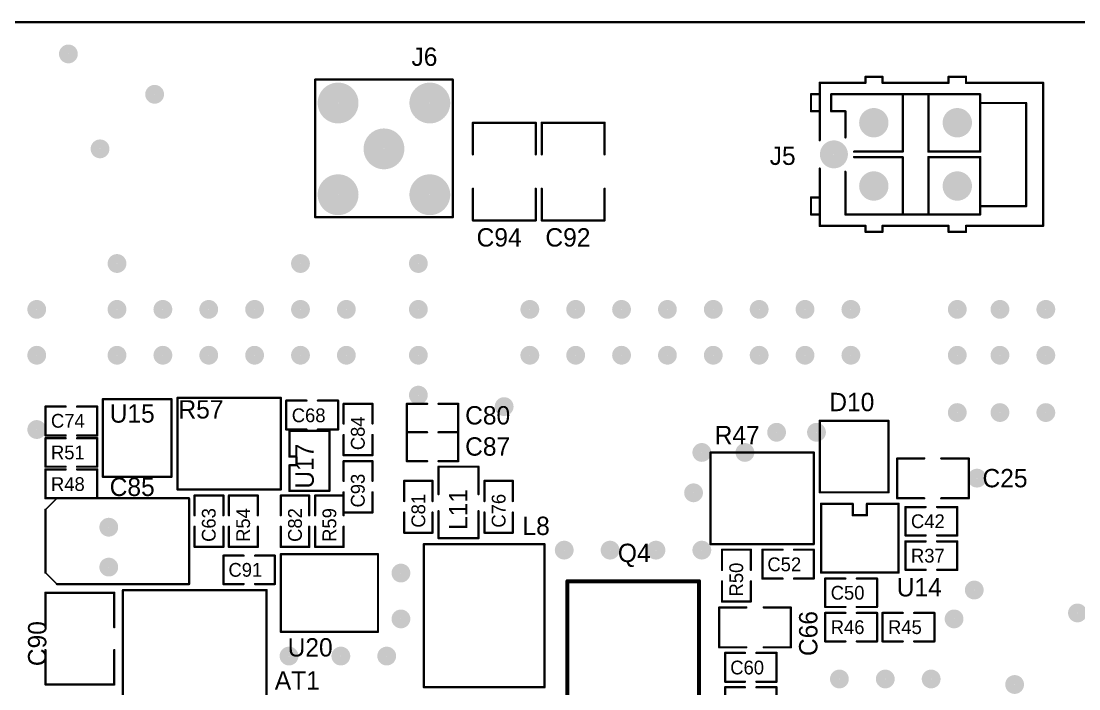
# Model space of a CAD drawing. Extents: x 3.3 to 12.8, y -4.6 to 5.5.
# Drawn here: x 7.403 to 9.709, y 4.059 to 5.516 of the extents above; entities that cross this region are included whole.
import ezdxf

# ---------------------------------------------------------------- set-up
doc = ezdxf.new("R2010")
doc.units = 0
doc.header["$MEASUREMENT"] = 0
for name, color, linetype in [('1', 5, 'CONTINUOUS'), ('12', 1, 'CONTINUOUS'), ('5', 7, 'CONTINUOUS')]:
    doc.layers.add(name, color=color, linetype=linetype)

msp = doc.modelspace()

# ---------------------------------------------------------------- linework, layer by layer
at = {"layer": '1', "const_width": 0.003}
for points in [[(9.243, 5.381), (9.243, 5.394, -1), (9.245, 5.394), (9.245, 5.381, -1), (9.243, 5.381)], [(9.244, 5.395), (9.281, 5.395, -1), (9.281, 5.393), (9.244, 5.393, -1), (9.244, 5.395)], [(9.28, 5.381), (9.28, 5.394, -1), (9.282, 5.394), (9.282, 5.381, -1), (9.28, 5.381)], [(9.463, 5.393), (9.425, 5.393, -1), (9.425, 5.395), (9.463, 5.395, -1), (9.463, 5.393)], [(9.424, 5.381), (9.424, 5.394, -1), (9.426, 5.394), (9.426, 5.381, -1), (9.424, 5.381)], [(9.462, 5.381), (9.462, 5.394, -1), (9.464, 5.394), (9.464, 5.381, -1), (9.462, 5.381)], [(8.043, 5.088), (8.043, 5.388, -1), (8.045, 5.388), (8.045, 5.088, -1), (8.043, 5.088)], [(8.344, 5.387), (8.044, 5.387, -1), (8.044, 5.389), (8.344, 5.389, -1), (8.344, 5.387)], [(8.343, 5.088), (8.343, 5.388, -1), (8.345, 5.388), (8.345, 5.088, -1), (8.343, 5.088)], [(9.244, 5.38), (9.144, 5.38, -1), (9.144, 5.382), (9.244, 5.382, -1), (9.244, 5.38)], [(9.145, 5.381), (9.145, 5.256, -1), (9.143, 5.256), (9.143, 5.381, -1), (9.145, 5.381)], [(9.281, 5.382), (9.425, 5.382, -1), (9.425, 5.38), (9.281, 5.38, -1), (9.281, 5.382)], [(9.463, 5.382), (9.631, 5.382, -1), (9.631, 5.38), (9.463, 5.38, -1), (9.463, 5.382)], [(9.63, 5.069), (9.63, 5.381, -1), (9.632, 5.381), (9.632, 5.069, -1), (9.63, 5.069)], [(9.144, 5.355), (9.125, 5.355, -1), (9.125, 5.357), (9.144, 5.357, -1), (9.144, 5.355)], [(9.124, 5.319), (9.124, 5.356, -1), (9.126, 5.356), (9.126, 5.319, -1), (9.124, 5.319)], [(9.17, 5.356), (9.17, 5.319, -1), (9.168, 5.319), (9.168, 5.356, -1), (9.17, 5.356)], [(9.169, 5.357), (9.494, 5.357, -1), (9.494, 5.355), (9.169, 5.355, -1), (9.169, 5.357)], [(9.324, 5.231), (9.324, 5.356, -1), (9.326, 5.356), (9.326, 5.231, -1), (9.324, 5.231)], [(9.38, 5.231), (9.38, 5.356, -1), (9.382, 5.356), (9.382, 5.231, -1), (9.38, 5.231)], [(9.495, 5.356), (9.495, 5.231, -1), (9.493, 5.231), (9.493, 5.356, -1), (9.495, 5.356)], [(9.495, 5.356), (9.495, 5.337, -1), (9.493, 5.337), (9.493, 5.356, -1), (9.495, 5.356)], [(9.594, 5.336), (9.494, 5.336, -1), (9.494, 5.338), (9.594, 5.338, -1), (9.594, 5.336)], [(9.595, 5.337), (9.595, 5.112, -1), (9.593, 5.112), (9.593, 5.337, -1), (9.595, 5.337)], [(9.125, 5.32), (9.144, 5.32, -1), (9.144, 5.318), (9.125, 5.318, -1), (9.125, 5.32)], [(9.169, 5.32), (9.2, 5.32, -1), (9.2, 5.318), (9.169, 5.318, -1), (9.169, 5.32)], [(9.201, 5.319), (9.201, 5.262, -1), (9.199, 5.262), (9.199, 5.319, -1), (9.201, 5.319)], [(8.525, 5.293), (8.388, 5.293, -1), (8.388, 5.295), (8.525, 5.295, -1), (8.525, 5.293)], [(8.387, 5.225), (8.387, 5.294, -1), (8.389, 5.294), (8.389, 5.225, -1), (8.387, 5.225)], [(8.524, 5.225), (8.524, 5.294, -1), (8.526, 5.294), (8.526, 5.225, -1), (8.524, 5.225)], [(8.675, 5.293), (8.538, 5.293, -1), (8.538, 5.295), (8.675, 5.295, -1), (8.675, 5.293)], [(8.537, 5.225), (8.537, 5.294, -1), (8.539, 5.294), (8.539, 5.225, -1), (8.537, 5.225)], [(8.674, 5.225), (8.674, 5.294, -1), (8.676, 5.294), (8.676, 5.225, -1), (8.674, 5.225)], [(9.325, 5.23), (9.219, 5.23, -1), (9.219, 5.232), (9.325, 5.232, -1), (9.325, 5.23)], [(9.325, 5.218), (9.219, 5.218, -1), (9.219, 5.22), (9.325, 5.22, -1), (9.325, 5.218)], [(9.326, 5.219), (9.326, 5.094, -1), (9.324, 5.094), (9.324, 5.219, -1), (9.326, 5.219)], [(9.494, 5.23), (9.381, 5.23, -1), (9.381, 5.232), (9.494, 5.232, -1), (9.494, 5.23)], [(9.494, 5.218), (9.381, 5.218, -1), (9.381, 5.22), (9.494, 5.22, -1), (9.494, 5.218)], [(9.382, 5.219), (9.382, 5.094, -1), (9.38, 5.094), (9.38, 5.219, -1), (9.382, 5.219)], [(9.495, 5.219), (9.495, 5.094, -1), (9.493, 5.094), (9.493, 5.219, -1), (9.495, 5.219)], [(9.143, 5.069), (9.143, 5.194, -1), (9.145, 5.194), (9.145, 5.069, -1), (9.143, 5.069)], [(9.201, 5.187), (9.201, 5.094, -1), (9.199, 5.094), (9.199, 5.187, -1), (9.201, 5.187)], [(8.389, 5.15), (8.389, 5.081, -1), (8.387, 5.081), (8.387, 5.15, -1), (8.389, 5.15)], [(8.526, 5.15), (8.526, 5.081, -1), (8.524, 5.081), (8.524, 5.15, -1), (8.526, 5.15)], [(8.539, 5.15), (8.539, 5.081, -1), (8.537, 5.081), (8.537, 5.15, -1), (8.539, 5.15)], [(8.676, 5.15), (8.676, 5.081, -1), (8.674, 5.081), (8.674, 5.15, -1), (8.676, 5.15)], [(9.124, 5.094), (9.124, 5.131, -1), (9.126, 5.131), (9.126, 5.094, -1), (9.124, 5.094)], [(9.125, 5.132), (9.144, 5.132, -1), (9.144, 5.13), (9.125, 5.13, -1), (9.125, 5.132)], [(9.125, 5.095), (9.144, 5.095, -1), (9.144, 5.093), (9.125, 5.093, -1), (9.125, 5.095)], [(9.494, 5.093), (9.2, 5.093, -1), (9.2, 5.095), (9.494, 5.095, -1), (9.494, 5.093)], [(9.594, 5.111), (9.494, 5.111, -1), (9.494, 5.113), (9.594, 5.113, -1), (9.594, 5.111)], [(9.493, 5.094), (9.493, 5.112, -1), (9.495, 5.112), (9.495, 5.094, -1), (9.493, 5.094)], [(8.344, 5.087), (8.044, 5.087, -1), (8.044, 5.089), (8.344, 5.089, -1), (8.344, 5.087)], [(8.525, 5.08), (8.388, 5.08, -1), (8.388, 5.082), (8.525, 5.082, -1), (8.525, 5.08)], [(8.675, 5.08), (8.538, 5.08, -1), (8.538, 5.082), (8.675, 5.082, -1), (8.675, 5.08)], [(9.244, 5.068), (9.144, 5.068, -1), (9.144, 5.07), (9.244, 5.07, -1), (9.244, 5.068)], [(9.243, 5.056), (9.243, 5.069, -1), (9.245, 5.069), (9.245, 5.056, -1), (9.243, 5.056)], [(9.281, 5.055), (9.244, 5.055, -1), (9.244, 5.057), (9.281, 5.057, -1), (9.281, 5.055)], [(9.425, 5.068), (9.281, 5.068, -1), (9.281, 5.07), (9.425, 5.07, -1), (9.425, 5.068)], [(9.28, 5.056), (9.28, 5.069, -1), (9.282, 5.069), (9.282, 5.056, -1), (9.28, 5.056)], [(9.424, 5.056), (9.424, 5.069, -1), (9.426, 5.069), (9.426, 5.056, -1), (9.424, 5.056)], [(9.463, 5.055), (9.425, 5.055, -1), (9.425, 5.057), (9.463, 5.057, -1), (9.463, 5.055)], [(9.464, 5.069), (9.464, 5.056, -1), (9.462, 5.056), (9.462, 5.069, -1), (9.464, 5.069)], [(9.463, 5.07), (9.631, 5.07, -1), (9.631, 5.068), (9.463, 5.068, -1), (9.463, 5.07)], [(7.731, 4.69), (7.581, 4.69, -1), (7.581, 4.692), (7.731, 4.692, -1), (7.731, 4.69)], [(7.58, 4.522), (7.58, 4.691, -1), (7.582, 4.691), (7.582, 4.522, -1), (7.58, 4.522)], [(7.73, 4.522), (7.73, 4.691, -1), (7.732, 4.691), (7.732, 4.522, -1), (7.73, 4.522)], [(7.744, 4.695), (7.969, 4.695, -1), (7.969, 4.693), (7.744, 4.693, -1), (7.744, 4.695)], [(7.745, 4.694), (7.745, 4.494, -1), (7.743, 4.494), (7.743, 4.694, -1), (7.745, 4.694)], [(7.97, 4.694), (7.97, 4.494, -1), (7.968, 4.494), (7.968, 4.694, -1), (7.97, 4.694)], [(7.98, 4.625), (7.98, 4.688, -1), (7.982, 4.688), (7.982, 4.625, -1), (7.98, 4.625)], [(8.025, 4.687), (7.981, 4.687, -1), (7.981, 4.689), (8.025, 4.689, -1), (8.025, 4.687)], [(8.094, 4.687), (8.05, 4.687, -1), (8.05, 4.689), (8.094, 4.689, -1), (8.094, 4.687)], [(8.095, 4.688), (8.095, 4.625, -1), (8.093, 4.625), (8.093, 4.688, -1), (8.095, 4.688)], [(8.107, 4.681), (8.107, 4.638, -1), (8.105, 4.638), (8.105, 4.681, -1), (8.107, 4.681)], [(8.106, 4.682), (8.169, 4.682, -1), (8.169, 4.68), (8.106, 4.68, -1), (8.106, 4.682)], [(8.17, 4.681), (8.17, 4.638, -1), (8.168, 4.638), (8.168, 4.681, -1), (8.17, 4.681)], [(8.244, 4.682), (8.288, 4.682, -1), (8.288, 4.68), (8.244, 4.68, -1), (8.244, 4.682)], [(8.243, 4.619), (8.243, 4.681, -1), (8.245, 4.681), (8.245, 4.619, -1), (8.243, 4.619)], [(8.313, 4.682), (8.356, 4.682, -1), (8.356, 4.68), (8.313, 4.68, -1), (8.313, 4.682)], [(8.357, 4.681), (8.357, 4.619, -1), (8.355, 4.619), (8.355, 4.681, -1), (8.357, 4.681)], [(7.456, 4.676), (7.5, 4.676, -1), (7.5, 4.674), (7.456, 4.674, -1), (7.456, 4.676)], [(7.455, 4.612), (7.455, 4.675, -1), (7.457, 4.675), (7.457, 4.612, -1), (7.455, 4.612)], [(7.525, 4.676), (7.569, 4.676, -1), (7.569, 4.674), (7.525, 4.674, -1), (7.525, 4.676)], [(7.57, 4.675), (7.57, 4.612, -1), (7.568, 4.612), (7.568, 4.675, -1), (7.57, 4.675)], [(9.143, 4.488), (9.143, 4.644, -1), (9.145, 4.644), (9.145, 4.488, -1), (9.143, 4.488)], [(9.294, 4.643), (9.144, 4.643, -1), (9.144, 4.645), (9.294, 4.645, -1), (9.294, 4.643)], [(9.293, 4.488), (9.293, 4.644, -1), (9.295, 4.644), (9.295, 4.488, -1), (9.293, 4.488)], [(7.456, 4.613), (7.5, 4.613, -1), (7.5, 4.611), (7.456, 4.611, -1), (7.456, 4.613)], [(7.525, 4.613), (7.569, 4.613, -1), (7.569, 4.611), (7.525, 4.611, -1), (7.525, 4.613)], [(8.025, 4.624), (7.981, 4.624, -1), (7.981, 4.626), (8.025, 4.626, -1), (8.025, 4.624)], [(8.075, 4.621), (7.988, 4.621, -1), (7.988, 4.623), (8.075, 4.623, -1), (8.075, 4.621)], [(7.989, 4.622), (7.989, 4.566, -1), (7.987, 4.566), (7.987, 4.622, -1), (7.989, 4.622)], [(8.094, 4.624), (8.05, 4.624, -1), (8.05, 4.626), (8.094, 4.626, -1), (8.094, 4.624)], [(8.076, 4.622), (8.076, 4.491, -1), (8.074, 4.491), (8.074, 4.622, -1), (8.076, 4.622)], [(8.107, 4.613), (8.107, 4.569, -1), (8.105, 4.569), (8.105, 4.613, -1), (8.107, 4.613)], [(8.17, 4.613), (8.17, 4.569, -1), (8.168, 4.569), (8.168, 4.613, -1), (8.17, 4.613)], [(8.244, 4.62), (8.288, 4.62, -1), (8.288, 4.618), (8.244, 4.618, -1), (8.244, 4.62)], [(8.244, 4.62), (8.288, 4.62, -1), (8.288, 4.618), (8.244, 4.618, -1), (8.244, 4.62)], [(8.243, 4.556), (8.243, 4.619, -1), (8.245, 4.619), (8.245, 4.556, -1), (8.243, 4.556)], [(8.313, 4.62), (8.356, 4.62, -1), (8.356, 4.618), (8.313, 4.618, -1), (8.313, 4.62)], [(8.313, 4.62), (8.356, 4.62, -1), (8.356, 4.618), (8.313, 4.618, -1), (8.313, 4.62)], [(8.357, 4.619), (8.357, 4.556, -1), (8.355, 4.556), (8.355, 4.619, -1), (8.357, 4.619)], [(7.455, 4.544), (7.455, 4.606, -1), (7.457, 4.606), (7.457, 4.544, -1), (7.455, 4.544)], [(7.5, 4.605), (7.456, 4.605, -1), (7.456, 4.607), (7.5, 4.607, -1), (7.5, 4.605)], [(7.569, 4.605), (7.525, 4.605, -1), (7.525, 4.607), (7.569, 4.607, -1), (7.569, 4.605)], [(7.57, 4.606), (7.57, 4.544, -1), (7.568, 4.544), (7.568, 4.606, -1), (7.57, 4.606)], [(7.988, 4.567), (8.003, 4.567, -1), (8.003, 4.565), (7.988, 4.565, -1), (7.988, 4.567)], [(8.002, 4.547), (8.002, 4.566, -1), (8.004, 4.566), (8.004, 4.547, -1), (8.002, 4.547)], [(8.169, 4.568), (8.106, 4.568, -1), (8.106, 4.57), (8.169, 4.57, -1), (8.169, 4.568)], [(8.906, 4.576), (9.131, 4.576, -1), (9.131, 4.574), (8.906, 4.574, -1), (8.906, 4.576)], [(8.907, 4.575), (8.907, 4.375, -1), (8.905, 4.375), (8.905, 4.575, -1), (8.907, 4.575)], [(9.132, 4.575), (9.132, 4.375, -1), (9.13, 4.375), (9.13, 4.575, -1), (9.132, 4.575)], [(7.5, 4.543), (7.456, 4.543, -1), (7.456, 4.545), (7.5, 4.545, -1), (7.5, 4.543)], [(7.569, 4.543), (7.525, 4.543, -1), (7.525, 4.545), (7.569, 4.545, -1), (7.569, 4.543)], [(7.987, 4.491), (7.987, 4.547, -1), (7.989, 4.547), (7.989, 4.491, -1), (7.987, 4.491)], [(7.988, 4.548), (8.003, 4.548, -1), (8.003, 4.546), (7.988, 4.546, -1), (7.988, 4.548)], [(8.107, 4.556), (8.107, 4.513, -1), (8.105, 4.513), (8.105, 4.556, -1), (8.107, 4.556)], [(8.106, 4.557), (8.169, 4.557, -1), (8.169, 4.555), (8.106, 4.555, -1), (8.106, 4.557)], [(8.17, 4.556), (8.17, 4.513, -1), (8.168, 4.513), (8.168, 4.556, -1), (8.17, 4.556)], [(8.244, 4.557), (8.288, 4.557, -1), (8.288, 4.555), (8.244, 4.555, -1), (8.244, 4.557)], [(8.313, 4.557), (8.356, 4.557, -1), (8.356, 4.555), (8.313, 4.555, -1), (8.313, 4.557)], [(8.4, 4.543), (8.313, 4.543, -1), (8.313, 4.545), (8.4, 4.545, -1), (8.4, 4.543)], [(8.312, 4.484), (8.312, 4.544, -1), (8.314, 4.544), (8.314, 4.484, -1), (8.312, 4.484)], [(8.399, 4.484), (8.399, 4.544, -1), (8.401, 4.544), (8.401, 4.484, -1), (8.399, 4.484)], [(9.314, 4.562), (9.314, 4.475, -1), (9.312, 4.475), (9.312, 4.562, -1), (9.314, 4.562)], [(9.372, 4.561), (9.313, 4.561, -1), (9.313, 4.563), (9.372, 4.563, -1), (9.372, 4.561)], [(9.409, 4.563), (9.469, 4.563, -1), (9.469, 4.561), (9.409, 4.561, -1), (9.409, 4.563)], [(9.468, 4.475), (9.468, 4.562, -1), (9.47, 4.562), (9.47, 4.475, -1), (9.468, 4.475)], [(7.455, 4.475), (7.455, 4.538, -1), (7.457, 4.538), (7.457, 4.475, -1), (7.455, 4.475)], [(7.5, 4.537), (7.456, 4.537, -1), (7.456, 4.539), (7.5, 4.539, -1), (7.5, 4.537)], [(7.569, 4.537), (7.525, 4.537, -1), (7.525, 4.539), (7.569, 4.539, -1), (7.569, 4.537)], [(7.57, 4.538), (7.57, 4.475, -1), (7.568, 4.475), (7.568, 4.538, -1), (7.57, 4.538)], [(7.731, 4.521), (7.581, 4.521, -1), (7.581, 4.523), (7.731, 4.523, -1), (7.731, 4.521)], [(8.239, 4.513), (8.239, 4.469, -1), (8.237, 4.469), (8.237, 4.513, -1), (8.239, 4.513)], [(8.238, 4.514), (8.3, 4.514, -1), (8.3, 4.512), (8.238, 4.512, -1), (8.238, 4.514)], [(8.301, 4.513), (8.301, 4.469, -1), (8.299, 4.469), (8.299, 4.513, -1), (8.301, 4.513)], [(8.414, 4.513), (8.414, 4.469, -1), (8.412, 4.469), (8.412, 4.513, -1), (8.414, 4.513)], [(8.413, 4.514), (8.475, 4.514, -1), (8.475, 4.512), (8.413, 4.512, -1), (8.413, 4.514)], [(8.476, 4.513), (8.476, 4.469, -1), (8.474, 4.469), (8.474, 4.513, -1), (8.476, 4.513)], [(7.5, 4.474), (7.456, 4.474, -1), (7.456, 4.476), (7.5, 4.476, -1), (7.5, 4.474)], [(7.481, 4.475), (7.456, 4.45, -1), (7.456, 4.45), (7.481, 4.475, -1), (7.481, 4.475)], [(7.769, 4.474), (7.481, 4.474, -1), (7.481, 4.476), (7.769, 4.476, -1), (7.769, 4.474)], [(7.569, 4.474), (7.525, 4.474, -1), (7.525, 4.476), (7.569, 4.476, -1), (7.569, 4.474)], [(7.744, 4.495), (7.969, 4.495, -1), (7.969, 4.493), (7.744, 4.493, -1), (7.744, 4.495)], [(7.77, 4.475), (7.77, 4.288, -1), (7.768, 4.288), (7.768, 4.475, -1), (7.77, 4.475)], [(7.782, 4.481), (7.782, 4.438, -1), (7.78, 4.438), (7.78, 4.481, -1), (7.782, 4.481)], [(7.781, 4.482), (7.844, 4.482, -1), (7.844, 4.48), (7.781, 4.48, -1), (7.781, 4.482)], [(7.845, 4.481), (7.845, 4.438, -1), (7.843, 4.438), (7.843, 4.481, -1), (7.845, 4.481)], [(7.855, 4.438), (7.855, 4.481, -1), (7.857, 4.481), (7.857, 4.438, -1), (7.855, 4.438)], [(7.856, 4.482), (7.919, 4.482, -1), (7.919, 4.48), (7.856, 4.48, -1), (7.856, 4.482)], [(7.918, 4.438), (7.918, 4.481, -1), (7.92, 4.481), (7.92, 4.438, -1), (7.918, 4.438)], [(7.97, 4.481), (7.97, 4.438, -1), (7.968, 4.438), (7.968, 4.481, -1), (7.97, 4.481)], [(7.969, 4.482), (8.031, 4.482, -1), (8.031, 4.48), (7.969, 4.48, -1), (7.969, 4.482)], [(8.075, 4.49), (7.988, 4.49, -1), (7.988, 4.492), (8.075, 4.492, -1), (8.075, 4.49)], [(8.032, 4.481), (8.032, 4.438, -1), (8.03, 4.438), (8.03, 4.481, -1), (8.032, 4.481)], [(8.045, 4.481), (8.045, 4.438, -1), (8.043, 4.438), (8.043, 4.481, -1), (8.045, 4.481)], [(8.044, 4.482), (8.106, 4.482, -1), (8.106, 4.48), (8.044, 4.48, -1), (8.044, 4.482)], [(8.107, 4.488), (8.107, 4.444, -1), (8.105, 4.444), (8.105, 4.488, -1), (8.107, 4.488)], [(8.107, 4.481), (8.107, 4.438, -1), (8.105, 4.438), (8.105, 4.481, -1), (8.107, 4.481)], [(8.17, 4.488), (8.17, 4.444, -1), (8.168, 4.444), (8.168, 4.488, -1), (8.17, 4.488)], [(9.294, 4.487), (9.144, 4.487, -1), (9.144, 4.489), (9.294, 4.489, -1), (9.294, 4.487)], [(9.372, 4.474), (9.313, 4.474, -1), (9.313, 4.476), (9.372, 4.476, -1), (9.372, 4.474)], [(9.409, 4.476), (9.469, 4.476, -1), (9.469, 4.474), (9.409, 4.474, -1), (9.409, 4.476)], [(7.457, 4.45), (7.457, 4.313, -1), (7.455, 4.313), (7.455, 4.45, -1), (7.457, 4.45)], [(9.146, 4.313), (9.146, 4.463, -1), (9.148, 4.463), (9.148, 4.313, -1), (9.146, 4.313)], [(9.147, 4.464), (9.216, 4.464, -1), (9.216, 4.462), (9.147, 4.462, -1), (9.147, 4.464)], [(9.217, 4.463), (9.217, 4.438, -1), (9.215, 4.438), (9.215, 4.463, -1), (9.217, 4.463)], [(9.316, 4.462), (9.247, 4.462, -1), (9.247, 4.464), (9.316, 4.464, -1), (9.316, 4.462)], [(9.248, 4.463), (9.248, 4.438, -1), (9.246, 4.438), (9.246, 4.463, -1), (9.248, 4.463)], [(9.315, 4.313), (9.315, 4.463, -1), (9.317, 4.463), (9.317, 4.313, -1), (9.315, 4.313)], [(9.33, 4.394), (9.33, 4.456, -1), (9.332, 4.456), (9.332, 4.394, -1), (9.33, 4.394)], [(9.375, 4.455), (9.331, 4.455, -1), (9.331, 4.457), (9.375, 4.457, -1), (9.375, 4.455)], [(9.444, 4.455), (9.4, 4.455, -1), (9.4, 4.457), (9.444, 4.457, -1), (9.444, 4.455)], [(9.445, 4.456), (9.445, 4.394, -1), (9.443, 4.394), (9.443, 4.456, -1), (9.445, 4.456)], [(8.169, 4.443), (8.106, 4.443, -1), (8.106, 4.445), (8.169, 4.445, -1), (8.169, 4.443)], [(8.239, 4.444), (8.239, 4.4, -1), (8.237, 4.4), (8.237, 4.444, -1), (8.239, 4.444)], [(8.301, 4.444), (8.301, 4.4, -1), (8.299, 4.4), (8.299, 4.444, -1), (8.301, 4.444)], [(8.314, 4.447), (8.314, 4.388, -1), (8.312, 4.388), (8.312, 4.447, -1), (8.314, 4.447)], [(8.401, 4.447), (8.401, 4.388, -1), (8.399, 4.388), (8.399, 4.447, -1), (8.401, 4.447)], [(8.414, 4.444), (8.414, 4.4, -1), (8.412, 4.4), (8.412, 4.444, -1), (8.414, 4.444)], [(8.476, 4.444), (8.476, 4.4, -1), (8.474, 4.4), (8.474, 4.444, -1), (8.476, 4.444)], [(9.247, 4.437), (9.216, 4.437, -1), (9.216, 4.439), (9.247, 4.439, -1), (9.247, 4.437)], [(7.782, 4.413), (7.782, 4.369, -1), (7.78, 4.369), (7.78, 4.413, -1), (7.782, 4.413)], [(7.845, 4.413), (7.845, 4.369, -1), (7.843, 4.369), (7.843, 4.413, -1), (7.845, 4.413)], [(7.855, 4.369), (7.855, 4.413, -1), (7.857, 4.413), (7.857, 4.369, -1), (7.855, 4.369)], [(7.918, 4.369), (7.918, 4.413, -1), (7.92, 4.413), (7.92, 4.369, -1), (7.918, 4.369)], [(7.97, 4.413), (7.97, 4.369, -1), (7.968, 4.369), (7.968, 4.413, -1), (7.97, 4.413)], [(8.032, 4.413), (8.032, 4.369, -1), (8.03, 4.369), (8.03, 4.413, -1), (8.032, 4.413)], [(8.045, 4.413), (8.045, 4.369, -1), (8.043, 4.369), (8.043, 4.413, -1), (8.045, 4.413)], [(8.107, 4.413), (8.107, 4.369, -1), (8.105, 4.369), (8.105, 4.413, -1), (8.107, 4.413)], [(8.3, 4.399), (8.238, 4.399, -1), (8.238, 4.401), (8.3, 4.401, -1), (8.3, 4.399)], [(8.313, 4.389), (8.4, 4.389, -1), (8.4, 4.387), (8.313, 4.387, -1), (8.313, 4.389)], [(8.475, 4.399), (8.413, 4.399, -1), (8.413, 4.401), (8.475, 4.401, -1), (8.475, 4.399)], [(9.375, 4.393), (9.331, 4.393, -1), (9.331, 4.395), (9.375, 4.395, -1), (9.375, 4.393)], [(9.33, 4.319), (9.33, 4.381, -1), (9.332, 4.381), (9.332, 4.319, -1), (9.33, 4.319)], [(9.375, 4.38), (9.331, 4.38, -1), (9.331, 4.382), (9.375, 4.382, -1), (9.375, 4.38)], [(9.444, 4.393), (9.4, 4.393, -1), (9.4, 4.395), (9.444, 4.395, -1), (9.444, 4.393)], [(9.444, 4.38), (9.4, 4.38, -1), (9.4, 4.382), (9.444, 4.382, -1), (9.444, 4.38)], [(9.445, 4.381), (9.445, 4.319, -1), (9.443, 4.319), (9.443, 4.381, -1), (9.445, 4.381)], [(7.844, 4.368), (7.781, 4.368, -1), (7.781, 4.37), (7.844, 4.37, -1), (7.844, 4.368)], [(7.919, 4.368), (7.856, 4.368, -1), (7.856, 4.37), (7.919, 4.37, -1), (7.919, 4.368)], [(8.031, 4.368), (7.969, 4.368, -1), (7.969, 4.37), (8.031, 4.37, -1), (8.031, 4.368)], [(8.106, 4.368), (8.044, 4.368, -1), (8.044, 4.37), (8.106, 4.37, -1), (8.106, 4.368)], [(8.281, 4.376), (8.544, 4.376, -1), (8.544, 4.374), (8.281, 4.374, -1), (8.281, 4.376)], [(8.282, 4.375), (8.282, 4.063, -1), (8.28, 4.063), (8.28, 4.375, -1), (8.282, 4.375)], [(8.545, 4.375), (8.545, 4.063, -1), (8.543, 4.063), (8.543, 4.375, -1), (8.545, 4.375)], [(8.906, 4.376), (9.131, 4.376, -1), (9.131, 4.374), (8.906, 4.374, -1), (8.906, 4.376)], [(8.93, 4.319), (8.93, 4.363, -1), (8.932, 4.363), (8.932, 4.319, -1), (8.93, 4.319)], [(8.931, 4.364), (8.994, 4.364, -1), (8.994, 4.362), (8.931, 4.362, -1), (8.931, 4.364)], [(8.993, 4.319), (8.993, 4.363, -1), (8.995, 4.363), (8.995, 4.319, -1), (8.993, 4.319)], [(9.019, 4.364), (9.063, 4.364, -1), (9.063, 4.362), (9.019, 4.362, -1), (9.019, 4.364)], [(9.018, 4.3), (9.018, 4.363, -1), (9.02, 4.363), (9.02, 4.3, -1), (9.018, 4.3)], [(9.088, 4.364), (9.131, 4.364, -1), (9.131, 4.362), (9.088, 4.362, -1), (9.088, 4.364)], [(9.132, 4.363), (9.132, 4.3, -1), (9.13, 4.3), (9.13, 4.363, -1), (9.132, 4.363)], [(7.843, 4.288), (7.843, 4.35, -1), (7.845, 4.35), (7.845, 4.288, -1), (7.843, 4.288)], [(7.888, 4.349), (7.844, 4.349, -1), (7.844, 4.351), (7.888, 4.351, -1), (7.888, 4.349)], [(7.956, 4.349), (7.913, 4.349, -1), (7.913, 4.351), (7.956, 4.351, -1), (7.956, 4.349)], [(7.957, 4.35), (7.957, 4.288, -1), (7.955, 4.288), (7.955, 4.35, -1), (7.957, 4.35)], [(7.969, 4.354), (8.181, 4.354, -1), (8.181, 4.352), (7.969, 4.352, -1), (7.969, 4.354)], [(7.968, 4.184), (7.968, 4.353, -1), (7.97, 4.353), (7.97, 4.184, -1), (7.968, 4.184)], [(8.18, 4.184), (8.18, 4.353, -1), (8.182, 4.353), (8.182, 4.184, -1), (8.18, 4.184)], [(7.481, 4.288), (7.456, 4.313, -1), (7.456, 4.313), (7.481, 4.288, -1), (7.481, 4.288)], [(9.147, 4.314), (9.316, 4.314, -1), (9.316, 4.312), (9.147, 4.312, -1), (9.147, 4.314)], [(9.375, 4.318), (9.331, 4.318, -1), (9.331, 4.32), (9.375, 4.32, -1), (9.375, 4.318)], [(9.444, 4.318), (9.4, 4.318, -1), (9.4, 4.32), (9.444, 4.32, -1), (9.444, 4.318)], [(7.769, 4.287), (7.481, 4.287, -1), (7.481, 4.289), (7.769, 4.289, -1), (7.769, 4.287)], [(7.888, 4.287), (7.844, 4.287, -1), (7.844, 4.289), (7.888, 4.289, -1), (7.888, 4.287)], [(7.956, 4.287), (7.913, 4.287, -1), (7.913, 4.289), (7.956, 4.289, -1), (7.956, 4.287)], [(8.93, 4.25), (8.93, 4.294, -1), (8.932, 4.294), (8.932, 4.25, -1), (8.93, 4.25)], [(8.993, 4.25), (8.993, 4.294, -1), (8.995, 4.294), (8.995, 4.25, -1), (8.993, 4.25)], [(9.019, 4.301), (9.063, 4.301, -1), (9.063, 4.299), (9.019, 4.299, -1), (9.019, 4.301)], [(9.088, 4.301), (9.131, 4.301, -1), (9.131, 4.299), (9.088, 4.299, -1), (9.088, 4.301)], [(9.156, 4.301), (9.2, 4.301, -1), (9.2, 4.299), (9.156, 4.299, -1), (9.156, 4.301)], [(9.155, 4.238), (9.155, 4.3, -1), (9.157, 4.3), (9.157, 4.238, -1), (9.155, 4.238)], [(9.225, 4.301), (9.269, 4.301, -1), (9.269, 4.299), (9.225, 4.299, -1), (9.225, 4.301)], [(9.27, 4.3), (9.27, 4.238, -1), (9.268, 4.238), (9.268, 4.3, -1), (9.27, 4.3)], [(7.456, 4.27), (7.606, 4.27, -1), (7.606, 4.268), (7.456, 4.268, -1), (7.456, 4.27)], [(7.455, 4.194), (7.455, 4.269, -1), (7.457, 4.269), (7.457, 4.194, -1), (7.455, 4.194)], [(7.605, 4.194), (7.605, 4.269, -1), (7.607, 4.269), (7.607, 4.194, -1), (7.605, 4.194)], [(7.626, 4.275), (7.626, 3.975, -1), (7.624, 3.975), (7.624, 4.275, -1), (7.626, 4.275)], [(7.625, 4.276), (7.938, 4.276, -1), (7.938, 4.274), (7.625, 4.274, -1), (7.625, 4.276)], [(7.939, 4.275), (7.939, 3.975, -1), (7.937, 3.975), (7.937, 4.275, -1), (7.939, 4.275)], [(8.994, 4.249), (8.931, 4.249, -1), (8.931, 4.251), (8.994, 4.251, -1), (8.994, 4.249)], [(8.926, 4.237), (8.926, 4.15, -1), (8.924, 4.15), (8.924, 4.237, -1), (8.926, 4.237)], [(8.984, 4.236), (8.925, 4.236, -1), (8.925, 4.238), (8.984, 4.238, -1), (8.984, 4.236)], [(9.022, 4.238), (9.081, 4.238, -1), (9.081, 4.236), (9.022, 4.236, -1), (9.022, 4.238)], [(9.08, 4.15), (9.08, 4.237, -1), (9.082, 4.237), (9.082, 4.15, -1), (9.08, 4.15)], [(9.156, 4.239), (9.2, 4.239, -1), (9.2, 4.237), (9.156, 4.237, -1), (9.156, 4.239)], [(9.156, 4.226), (9.2, 4.226, -1), (9.2, 4.224), (9.156, 4.224, -1), (9.156, 4.226)], [(9.155, 4.163), (9.155, 4.225, -1), (9.157, 4.225), (9.157, 4.163, -1), (9.155, 4.163)], [(9.225, 4.239), (9.269, 4.239, -1), (9.269, 4.237), (9.225, 4.237, -1), (9.225, 4.239)], [(9.225, 4.226), (9.269, 4.226, -1), (9.269, 4.224), (9.225, 4.224, -1), (9.225, 4.226)], [(9.27, 4.225), (9.27, 4.163, -1), (9.268, 4.163), (9.268, 4.225, -1), (9.27, 4.225)], [(9.281, 4.226), (9.325, 4.226, -1), (9.325, 4.224), (9.281, 4.224, -1), (9.281, 4.226)], [(9.28, 4.163), (9.28, 4.225, -1), (9.282, 4.225), (9.282, 4.163, -1), (9.28, 4.163)], [(9.35, 4.226), (9.394, 4.226, -1), (9.394, 4.224), (9.35, 4.224, -1), (9.35, 4.226)], [(9.395, 4.225), (9.395, 4.163, -1), (9.393, 4.163), (9.393, 4.225, -1), (9.395, 4.225)], [(7.969, 4.185), (8.181, 4.185, -1), (8.181, 4.183), (7.969, 4.183, -1), (7.969, 4.185)], [(8.984, 4.149), (8.925, 4.149, -1), (8.925, 4.151), (8.984, 4.151, -1), (8.984, 4.149)], [(9.022, 4.151), (9.081, 4.151, -1), (9.081, 4.149), (9.022, 4.149, -1), (9.022, 4.151)], [(9.156, 4.164), (9.2, 4.164, -1), (9.2, 4.162), (9.156, 4.162, -1), (9.156, 4.164)], [(9.225, 4.164), (9.269, 4.164, -1), (9.269, 4.162), (9.225, 4.162, -1), (9.225, 4.164)], [(9.281, 4.164), (9.325, 4.164, -1), (9.325, 4.162), (9.281, 4.162, -1), (9.281, 4.164)], [(9.35, 4.164), (9.394, 4.164, -1), (9.394, 4.162), (9.35, 4.162, -1), (9.35, 4.164)], [(7.457, 4.144), (7.457, 4.069, -1), (7.455, 4.069), (7.455, 4.144, -1), (7.457, 4.144)], [(7.607, 4.144), (7.607, 4.069, -1), (7.605, 4.069), (7.605, 4.144, -1), (7.607, 4.144)], [(8.937, 4.075), (8.937, 4.138, -1), (8.939, 4.138), (8.939, 4.075, -1), (8.937, 4.075)], [(8.981, 4.137), (8.938, 4.137, -1), (8.938, 4.139), (8.981, 4.139, -1), (8.981, 4.137)], [(9.05, 4.137), (9.006, 4.137, -1), (9.006, 4.139), (9.05, 4.139, -1), (9.05, 4.137)], [(9.051, 4.138), (9.051, 4.075, -1), (9.049, 4.075), (9.049, 4.138, -1), (9.051, 4.138)], [(7.456, 4.07), (7.606, 4.07, -1), (7.606, 4.068), (7.456, 4.068, -1), (7.456, 4.07)], [(8.281, 4.064), (8.544, 4.064, -1), (8.544, 4.062), (8.281, 4.062, -1), (8.281, 4.064)], [(8.981, 4.074), (8.938, 4.074, -1), (8.938, 4.076), (8.981, 4.076, -1), (8.981, 4.074)], [(8.937, 4), (8.937, 4.063, -1), (8.939, 4.063), (8.939, 4, -1), (8.937, 4)], [(8.981, 4.062), (8.938, 4.062, -1), (8.938, 4.064), (8.981, 4.064, -1), (8.981, 4.062)], [(9.05, 4.074), (9.006, 4.074, -1), (9.006, 4.076), (9.05, 4.076, -1), (9.05, 4.074)], [(9.05, 4.062), (9.006, 4.062, -1), (9.006, 4.064), (9.05, 4.064, -1), (9.05, 4.062)], [(9.051, 4.063), (9.051, 4, -1), (9.049, 4), (9.049, 4.063, -1), (9.051, 4.063)]]:
    msp.add_lwpolyline(points, format="xyb", dxfattribs=at)
at = {"layer": '5'}
for points, const_width in [([(12.763, 5.512), (3.325, 5.512, -1), (3.325, 5.514), (12.763, 5.514, -1), (12.763, 5.512)], 0.003), ([(7.506, 5.454), (7.506, 5.454, -1), (7.506, 5.434), (7.506, 5.434, -1), (7.506, 5.454)], 0.021), ([(7.694, 5.366), (7.694, 5.366, -1), (7.694, 5.346), (7.694, 5.346, -1), (7.694, 5.366)], 0.021), ([(8.094, 5.359), (8.094, 5.359, -1), (8.094, 5.315), (8.094, 5.315, -1), (8.094, 5.359)], 0.045), ([(8.294, 5.359), (8.294, 5.359, -1), (8.294, 5.315), (8.294, 5.315, -1), (8.294, 5.359)], 0.045), ([(9.262, 5.31), (9.262, 5.31, -1), (9.262, 5.278), (9.262, 5.278, -1), (9.262, 5.31)], 0.032), ([(9.444, 5.31), (9.444, 5.31, -1), (9.444, 5.278), (9.444, 5.278, -1), (9.444, 5.31)], 0.032), ([(8.194, 5.259), (8.194, 5.259, -1), (8.194, 5.215), (8.194, 5.215, -1), (8.194, 5.259)], 0.045), ([(7.575, 5.247), (7.575, 5.247, -1), (7.575, 5.227), (7.575, 5.227, -1), (7.575, 5.247)], 0.021), ([(9.175, 5.24), (9.175, 5.24, -1), (9.175, 5.21), (9.175, 5.21, -1), (9.175, 5.24)], 0.031), ([(8.094, 5.159), (8.094, 5.159, -1), (8.094, 5.115), (8.094, 5.115, -1), (8.094, 5.159)], 0.045), ([(8.294, 5.159), (8.294, 5.159, -1), (8.294, 5.115), (8.294, 5.115, -1), (8.294, 5.159)], 0.045), ([(9.262, 5.172), (9.262, 5.172, -1), (9.262, 5.14), (9.262, 5.14, -1), (9.262, 5.172)], 0.032), ([(9.444, 5.172), (9.444, 5.172, -1), (9.444, 5.14), (9.444, 5.14, -1), (9.444, 5.172)], 0.032), ([(7.612, 4.997), (7.612, 4.997, -1), (7.612, 4.977), (7.612, 4.977, -1), (7.612, 4.997)], 0.021), ([(8.012, 4.997), (8.012, 4.997, -1), (8.012, 4.977), (8.012, 4.977, -1), (8.012, 4.997)], 0.021), ([(8.269, 4.997), (8.269, 4.997, -1), (8.269, 4.977), (8.269, 4.977, -1), (8.269, 4.997)], 0.021), ([(7.437, 4.897), (7.437, 4.897, -1), (7.437, 4.877), (7.437, 4.877, -1), (7.437, 4.897)], 0.021), ([(7.612, 4.897), (7.612, 4.897, -1), (7.612, 4.877), (7.612, 4.877, -1), (7.612, 4.897)], 0.021), ([(7.712, 4.897), (7.712, 4.897, -1), (7.712, 4.877), (7.712, 4.877, -1), (7.712, 4.897)], 0.021), ([(7.812, 4.897), (7.812, 4.897, -1), (7.812, 4.877), (7.812, 4.877, -1), (7.812, 4.897)], 0.021), ([(7.912, 4.897), (7.912, 4.897, -1), (7.912, 4.877), (7.912, 4.877, -1), (7.912, 4.897)], 0.021), ([(8.012, 4.897), (8.012, 4.897, -1), (8.012, 4.877), (8.012, 4.877, -1), (8.012, 4.897)], 0.021), ([(8.112, 4.897), (8.112, 4.897, -1), (8.112, 4.877), (8.112, 4.877, -1), (8.112, 4.897)], 0.021), ([(8.269, 4.897), (8.269, 4.897, -1), (8.269, 4.877), (8.269, 4.877, -1), (8.269, 4.897)], 0.021), ([(8.512, 4.897), (8.512, 4.897, -1), (8.512, 4.877), (8.512, 4.877, -1), (8.512, 4.897)], 0.021), ([(8.612, 4.897), (8.612, 4.897, -1), (8.612, 4.877), (8.612, 4.877, -1), (8.612, 4.897)], 0.021), ([(8.712, 4.897), (8.712, 4.897, -1), (8.712, 4.877), (8.712, 4.877, -1), (8.712, 4.897)], 0.021), ([(8.812, 4.897), (8.812, 4.897, -1), (8.812, 4.877), (8.812, 4.877, -1), (8.812, 4.897)], 0.021), ([(8.912, 4.897), (8.912, 4.897, -1), (8.912, 4.877), (8.912, 4.877, -1), (8.912, 4.897)], 0.021), ([(9.012, 4.897), (9.012, 4.897, -1), (9.012, 4.877), (9.012, 4.877, -1), (9.012, 4.897)], 0.021), ([(9.112, 4.897), (9.112, 4.897, -1), (9.112, 4.877), (9.112, 4.877, -1), (9.112, 4.897)], 0.021), ([(9.212, 4.897), (9.212, 4.897, -1), (9.212, 4.877), (9.212, 4.877, -1), (9.212, 4.897)], 0.021), ([(9.444, 4.897), (9.444, 4.897, -1), (9.444, 4.877), (9.444, 4.877, -1), (9.444, 4.897)], 0.021), ([(9.537, 4.897), (9.537, 4.897, -1), (9.537, 4.877), (9.537, 4.877, -1), (9.537, 4.897)], 0.021), ([(9.637, 4.897), (9.637, 4.897, -1), (9.637, 4.877), (9.637, 4.877, -1), (9.637, 4.897)], 0.021), ([(7.437, 4.797), (7.437, 4.797, -1), (7.437, 4.777), (7.437, 4.777, -1), (7.437, 4.797)], 0.021), ([(7.612, 4.797), (7.612, 4.797, -1), (7.612, 4.777), (7.612, 4.777, -1), (7.612, 4.797)], 0.021), ([(7.712, 4.797), (7.712, 4.797, -1), (7.712, 4.777), (7.712, 4.777, -1), (7.712, 4.797)], 0.021), ([(7.812, 4.797), (7.812, 4.797, -1), (7.812, 4.777), (7.812, 4.777, -1), (7.812, 4.797)], 0.021), ([(7.912, 4.797), (7.912, 4.797, -1), (7.912, 4.777), (7.912, 4.777, -1), (7.912, 4.797)], 0.021), ([(8.012, 4.797), (8.012, 4.797, -1), (8.012, 4.777), (8.012, 4.777, -1), (8.012, 4.797)], 0.021), ([(8.112, 4.797), (8.112, 4.797, -1), (8.112, 4.777), (8.112, 4.777, -1), (8.112, 4.797)], 0.021), ([(8.269, 4.797), (8.269, 4.797, -1), (8.269, 4.777), (8.269, 4.777, -1), (8.269, 4.797)], 0.021), ([(8.512, 4.797), (8.512, 4.797, -1), (8.512, 4.777), (8.512, 4.777, -1), (8.512, 4.797)], 0.021), ([(8.612, 4.797), (8.612, 4.797, -1), (8.612, 4.777), (8.612, 4.777, -1), (8.612, 4.797)], 0.021), ([(8.712, 4.797), (8.712, 4.797, -1), (8.712, 4.777), (8.712, 4.777, -1), (8.712, 4.797)], 0.021), ([(8.812, 4.797), (8.812, 4.797, -1), (8.812, 4.777), (8.812, 4.777, -1), (8.812, 4.797)], 0.021), ([(8.912, 4.797), (8.912, 4.797, -1), (8.912, 4.777), (8.912, 4.777, -1), (8.912, 4.797)], 0.021), ([(9.012, 4.797), (9.012, 4.797, -1), (9.012, 4.777), (9.012, 4.777, -1), (9.012, 4.797)], 0.021), ([(9.112, 4.797), (9.112, 4.797, -1), (9.112, 4.777), (9.112, 4.777, -1), (9.112, 4.797)], 0.021), ([(9.212, 4.797), (9.212, 4.797, -1), (9.212, 4.777), (9.212, 4.777, -1), (9.212, 4.797)], 0.021), ([(9.444, 4.797), (9.444, 4.797, -1), (9.444, 4.777), (9.444, 4.777, -1), (9.444, 4.797)], 0.021), ([(9.537, 4.797), (9.537, 4.797, -1), (9.537, 4.777), (9.537, 4.777, -1), (9.537, 4.797)], 0.021), ([(9.637, 4.797), (9.637, 4.797, -1), (9.637, 4.777), (9.637, 4.777, -1), (9.637, 4.797)], 0.021), ([(8.269, 4.71), (8.269, 4.71, -1), (8.269, 4.69), (8.269, 4.69, -1), (8.269, 4.71)], 0.021), ([(8.456, 4.685), (8.456, 4.685, -1), (8.456, 4.665), (8.456, 4.665, -1), (8.456, 4.685)], 0.021), ([(9.444, 4.672), (9.444, 4.672, -1), (9.444, 4.652), (9.444, 4.652, -1), (9.444, 4.672)], 0.021), ([(9.537, 4.672), (9.537, 4.672, -1), (9.537, 4.652), (9.537, 4.652, -1), (9.537, 4.672)], 0.021), ([(9.637, 4.672), (9.637, 4.672, -1), (9.637, 4.652), (9.637, 4.652, -1), (9.637, 4.672)], 0.021), ([(7.437, 4.635), (7.437, 4.635, -1), (7.437, 4.615), (7.437, 4.615, -1), (7.437, 4.635)], 0.021), ([(9.05, 4.629), (9.05, 4.629, -1), (9.05, 4.609), (9.05, 4.609, -1), (9.05, 4.629)], 0.021), ([(9.137, 4.629), (9.137, 4.629, -1), (9.137, 4.609), (9.137, 4.609, -1), (9.137, 4.629)], 0.021), ([(8.887, 4.585), (8.887, 4.585, -1), (8.887, 4.565), (8.887, 4.565, -1), (8.887, 4.585)], 0.021), ([(8.981, 4.585), (8.981, 4.585, -1), (8.981, 4.565), (8.981, 4.565, -1), (8.981, 4.585)], 0.021), ([(9.487, 4.529), (9.487, 4.529, -1), (9.487, 4.509), (9.487, 4.509, -1), (9.487, 4.529)], 0.021), ([(8.869, 4.497), (8.869, 4.497, -1), (8.869, 4.477), (8.869, 4.477, -1), (8.869, 4.497)], 0.021), ([(7.594, 4.422), (7.594, 4.422, -1), (7.594, 4.402), (7.594, 4.402, -1), (7.594, 4.422)], 0.021), ([(8.587, 4.372), (8.587, 4.372, -1), (8.587, 4.352), (8.587, 4.352, -1), (8.587, 4.372)], 0.021), ([(8.687, 4.372), (8.687, 4.372, -1), (8.687, 4.352), (8.687, 4.352, -1), (8.687, 4.372)], 0.021), ([(8.787, 4.372), (8.787, 4.372, -1), (8.787, 4.352), (8.787, 4.352, -1), (8.787, 4.372)], 0.021), ([(8.887, 4.372), (8.887, 4.372, -1), (8.887, 4.352), (8.887, 4.352, -1), (8.887, 4.372)], 0.021), ([(7.594, 4.335), (7.594, 4.335, -1), (7.594, 4.315), (7.594, 4.315, -1), (7.594, 4.335)], 0.021), ([(8.231, 4.322), (8.231, 4.322, -1), (8.231, 4.302), (8.231, 4.302, -1), (8.231, 4.322)], 0.021), ([(8.594, 4.296), (8.881, 4.296, -1), (8.881, 4.292), (8.594, 4.292, -1), (8.594, 4.296)], 0.005), ([(8.596, 4.294), (8.596, 3.244, -1), (8.592, 3.244), (8.592, 4.294, -1), (8.596, 4.294)], 0.005), ([(8.883, 4.294), (8.883, 3.244, -1), (8.879, 3.244), (8.879, 4.294, -1), (8.883, 4.294)], 0.005), ([(9.481, 4.285), (9.481, 4.285, -1), (9.481, 4.265), (9.481, 4.265, -1), (9.481, 4.285)], 0.021), ([(9.706, 4.235), (9.706, 4.235, -1), (9.706, 4.215), (9.706, 4.215, -1), (9.706, 4.235)], 0.021), ([(8.231, 4.222), (8.231, 4.222, -1), (8.231, 4.202), (8.231, 4.202, -1), (8.231, 4.222)], 0.021), ([(9.437, 4.222), (9.437, 4.222, -1), (9.437, 4.202), (9.437, 4.202, -1), (9.437, 4.222)], 0.021), ([(7.987, 4.141), (7.987, 4.141, -1), (7.987, 4.121), (7.987, 4.121, -1), (7.987, 4.141)], 0.021), ([(8.1, 4.141), (8.1, 4.141, -1), (8.1, 4.121), (8.1, 4.121, -1), (8.1, 4.141)], 0.021), ([(8.2, 4.141), (8.2, 4.141, -1), (8.2, 4.121), (8.2, 4.121, -1), (8.2, 4.141)], 0.021), ([(9.187, 4.091), (9.187, 4.091, -1), (9.187, 4.071), (9.187, 4.071, -1), (9.187, 4.091)], 0.021), ([(9.287, 4.091), (9.287, 4.091, -1), (9.287, 4.071), (9.287, 4.071, -1), (9.287, 4.091)], 0.021), ([(9.387, 4.091), (9.387, 4.091, -1), (9.387, 4.071), (9.387, 4.071, -1), (9.387, 4.091)], 0.021), ([(9.569, 4.079), (9.569, 4.079, -1), (9.569, 4.059), (9.569, 4.059, -1), (9.569, 4.079)], 0.021)]:
    msp.add_lwpolyline(points, format="xyb", dxfattribs=dict(at, const_width=const_width))

# ---------------------------------------------------------------- texts
at = {"layer": '1'}
for s, p in [('J6', (8.254, 5.418)), ('J5', (9.035, 5.202)), ('C94', (8.396, 5.024)), ('C92', (8.546, 5.024)), ('D10', (9.165, 4.665)), ('R57', (7.746, 4.649)), ('C80', (8.371, 4.636)), ('R47', (8.915, 4.593)), ('C87', (8.371, 4.568)), ('C85', (7.596, 4.48)), ('C25', (9.499, 4.499)), ('L8', (8.496, 4.395)), ('Q4', (8.704, 4.336)), ('U14', (9.312, 4.261)), ('U20', (7.984, 4.13)), ('AT1', (7.956, 4.058))]:
    msp.add_text(s, height=0.04, dxfattribs=at).set_placement(p)
for s, p in [('C66', (9.139, 4.131)), ('C90', (7.458, 4.109))]:
    msp.add_text(s, height=0.04, rotation=90, dxfattribs=at).set_placement(p)
at = {"layer": '12'}
for s, height, p in [('C74', 0.03, (7.468, 4.629)), ('U15', 0.04, (7.596, 4.64)), ('C68', 0.03, (7.993, 4.641)), ('R51', 0.03, (7.468, 4.56)), ('R48', 0.03, (7.468, 4.491)), ('C42', 0.03, (9.343, 4.41)), ('R37', 0.03, (9.343, 4.335)), ('C52', 0.03, (9.03, 4.316)), ('C91', 0.03, (7.855, 4.304)), ('C50', 0.03, (9.168, 4.254)), ('R46', 0.03, (9.168, 4.179)), ('R45', 0.03, (9.293, 4.179)), ('C60', 0.03, (8.949, 4.091))]:
    msp.add_text(s, height=height, dxfattribs=at).set_placement(p)
for s, height, p in [('C84', 0.03, (8.152, 4.58)), ('U17', 0.04, (8.041, 4.496)), ('C93', 0.03, (8.152, 4.455)), ('C81', 0.03, (8.284, 4.411)), ('L11', 0.04, (8.376, 4.406)), ('C76', 0.03, (8.459, 4.411)), ('C63', 0.03, (7.827, 4.38)), ('R54', 0.03, (7.902, 4.38)), ('C82', 0.03, (8.015, 4.38)), ('R59', 0.03, (8.09, 4.38)), ('R50', 0.03, (8.977, 4.261))]:
    msp.add_text(s, height=height, rotation=90, dxfattribs=at).set_placement(p)

doc.saveas('drawing.dxf')
